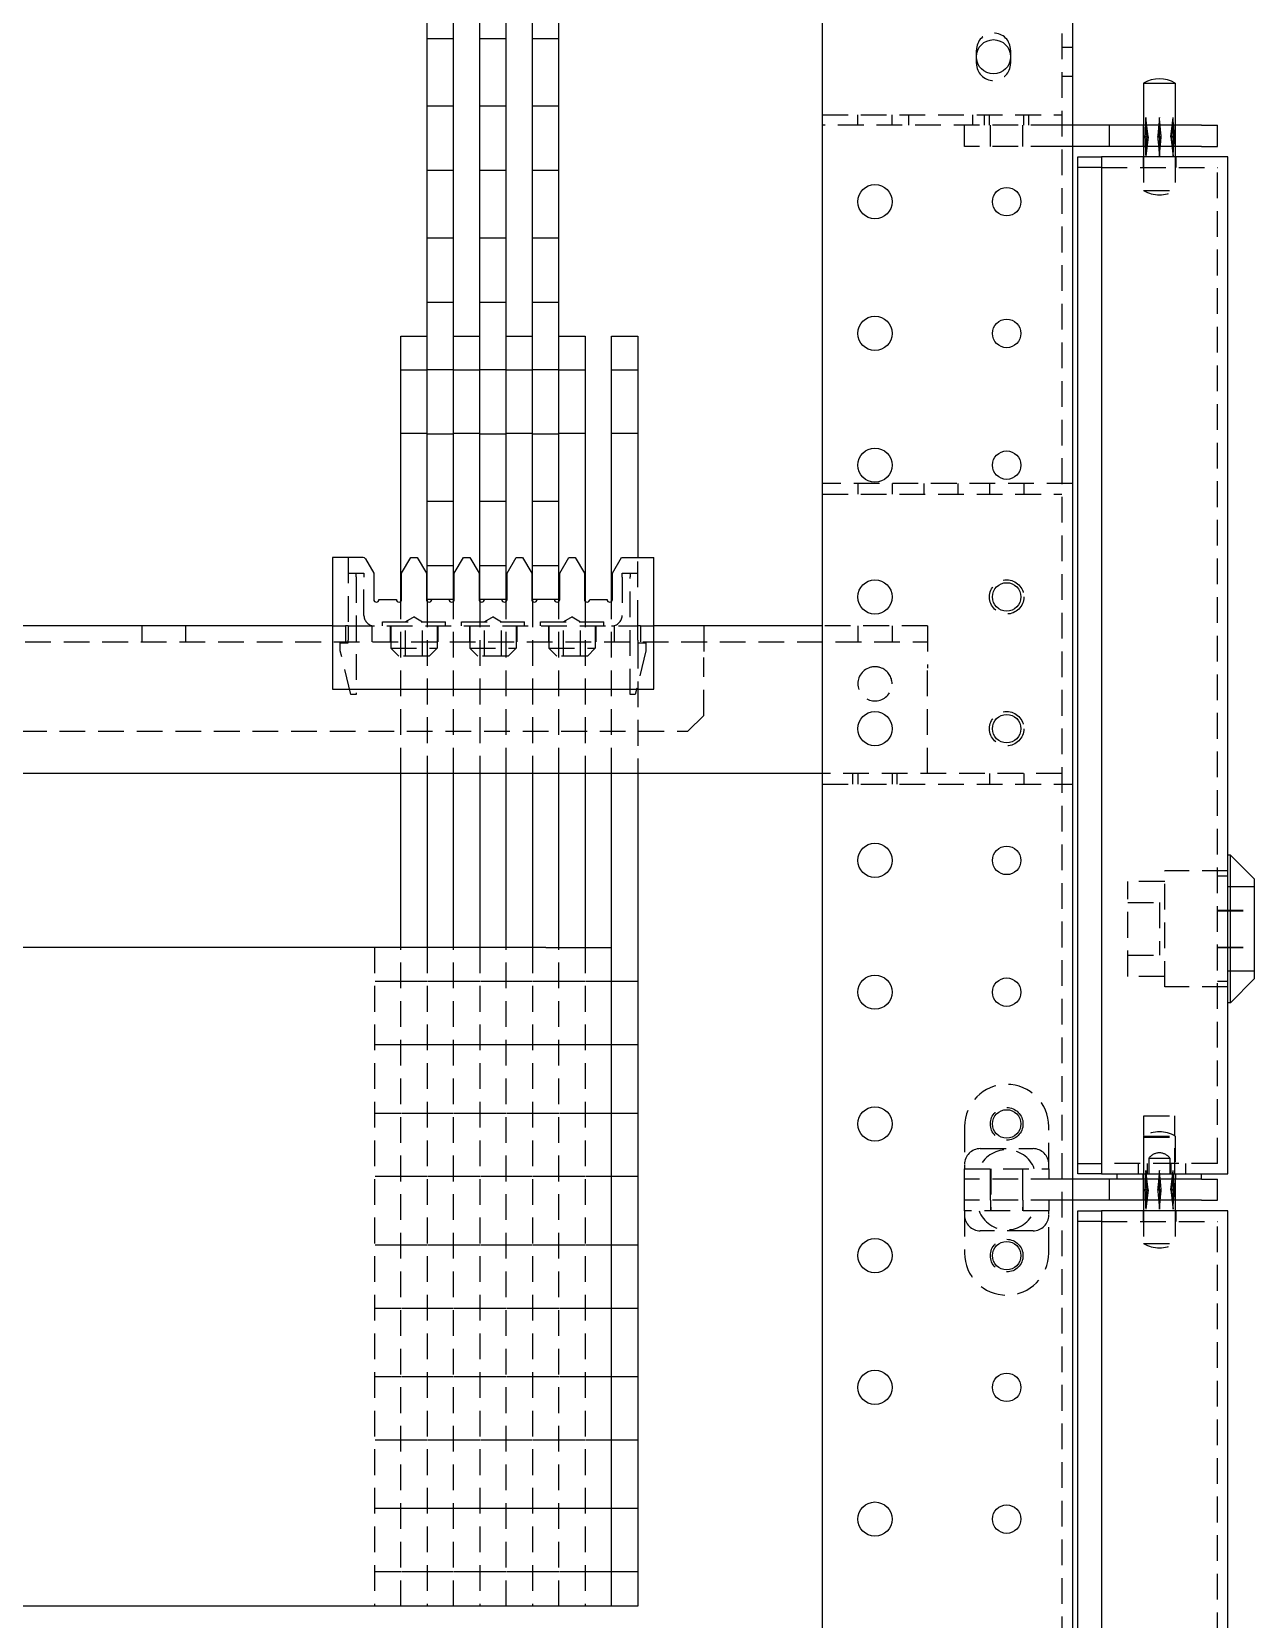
# Model space of a CAD drawing. Header units: millimetres. Extents: x -116965 to 323937, y 291661 to 566926.
# Drawn here: x -22319.7 to -22168.9, y 303244.3 to 303440.1 of the extents above; entities that cross this region are included whole.
import ezdxf

# ---------------------------------------------------------------- set-up
doc = ezdxf.new("R2010")
doc.units = ezdxf.units.MM
doc.linetypes.add('HIDDEN2', pattern=[4.7625, 3.175, -1.5875])
doc.layers.add('ALPHA', color=255, linetype='Continuous')
doc.layers.add('Pointille_Court', color=40, linetype='HIDDEN2', lineweight=25)

msp = doc.modelspace()

# ---------------------------------------------------------------- linework, layer by layer
at = {"layer": 'ALPHA'}
for p, q in [((-22222.173444, 303492.2804), (-22222.173444, 302712.2804)), ((-22191.298444, 303492.2804), (-22191.298444, 302712.2804)), ((-22270.923444, 303370.0804), (-22270.923444, 303451.3304)), ((-22267.673444, 303370.0804), (-22267.673444, 303451.3304)), ((-22264.423444, 303370.0804), (-22264.423444, 303451.3304)), ((-22261.173444, 303370.0804), (-22261.173444, 303451.3304)), ((-22257.923444, 303370.0804), (-22257.923444, 303451.3304)), ((-22254.673444, 303370.0804), (-22254.673444, 303451.3304)), ((-22182.523444, 303433.7804), (-22182.523444, 303428.5804)), ((-22182.523444, 303433.7804), (-22178.623444, 303433.7804)), ((-22178.623444, 303433.7804), (-22178.623444, 303428.5804)), ((-22186.748444, 303428.5804), (-22191.298444, 303428.5804)), ((-22186.748444, 303425.9804), (-22186.748444, 303428.5804)), ((-22175.373444, 303428.5804), (-22186.748444, 303428.5804)), ((-22175.373444, 303428.5804), (-22173.423444, 303428.5804)), ((-22173.423444, 303425.9804), (-22173.423444, 303428.5804)), ((-22186.748444, 303425.9804), (-22191.298444, 303425.9804)), ((-22175.373444, 303425.9804), (-22186.748444, 303425.9804)), ((-22182.523444, 303425.9804), (-22182.523444, 303424.6804)), ((-22178.623444, 303425.9804), (-22178.623444, 303424.6804)), ((-22175.373444, 303425.9804), (-22173.423444, 303425.9804)), ((-22190.648444, 303423.3804), (-22190.648444, 303424.6804)), ((-22190.648444, 303424.6804), (-22187.723444, 303424.6804)), ((-22190.648444, 303300.5304), (-22190.648444, 303423.3804)), ((-22187.723444, 303423.3804), (-22190.648444, 303423.3804)), ((-22172.123444, 303424.6804), (-22187.723444, 303424.6804)), ((-22187.723444, 303424.6804), (-22187.723444, 303299.2304)), ((-22172.123444, 303299.2304), (-22172.123444, 303424.6804)), ((-22274.173444, 303402.5804), (-22270.923444, 303402.5804)), ((-22274.173444, 303369.848303), (-22274.173444, 303402.5804)), ((-22267.673444, 303402.5804), (-22264.423444, 303402.5804)), ((-22261.173444, 303402.5804), (-22257.923444, 303402.5804)), ((-22254.673444, 303402.5804), (-22251.423444, 303402.5804)), ((-22251.423444, 303402.5804), (-22251.423444, 303369.848303)), ((-22248.173444, 303402.5804), (-22244.923444, 303402.5804)), ((-22248.173444, 303369.848303), (-22248.173444, 303402.5804)), ((-22244.923444, 303402.5804), (-22244.923444, 303375.2804)), ((-22282.623444, 303375.2804), (-22282.623444, 303359.0304)), ((-22278.834415, 303375.2804), (-22282.623444, 303375.2804)), ((-22278.552957, 303375.1179), (-22277.520944, 303373.3304)), ((-22274.075944, 303373.3304), (-22272.950111, 303375.2804)), ((-22272.950111, 303375.2804), (-22272.146777, 303375.2804)), ((-22272.146777, 303375.2804), (-22271.020944, 303373.3304)), ((-22267.575944, 303373.3304), (-22266.450111, 303375.2804)), ((-22266.450111, 303375.2804), (-22265.646777, 303375.2804)), ((-22265.646777, 303375.2804), (-22264.520944, 303373.3304)), ((-22261.075944, 303373.3304), (-22259.950111, 303375.2804)), ((-22259.950111, 303375.2804), (-22259.146777, 303375.2804)), ((-22259.146777, 303375.2804), (-22258.020944, 303373.3304)), ((-22254.575944, 303373.3304), (-22253.450111, 303375.2804)), ((-22253.450111, 303375.2804), (-22252.646777, 303375.2804)), ((-22252.646777, 303375.2804), (-22251.520944, 303373.3304)), ((-22248.075944, 303373.3304), (-22246.950111, 303375.2804)), ((-22246.950111, 303375.2804), (-22242.973444, 303375.2804)), ((-22242.973444, 303359.0304), (-22242.973444, 303375.2804)), ((-22277.520944, 303373.3304), (-22277.520944, 303370.0804)), ((-22274.075944, 303370.0804), (-22274.075944, 303373.3304)), ((-22271.020944, 303373.3304), (-22271.020944, 303370.0804)), ((-22267.575944, 303370.0804), (-22267.575944, 303373.3304)), ((-22264.520944, 303373.3304), (-22264.520944, 303370.0804)), ((-22261.075944, 303370.0804), (-22261.075944, 303373.3304)), ((-22258.020944, 303373.3304), (-22258.020944, 303370.0804)), ((-22254.575944, 303370.0804), (-22254.575944, 303373.3304)), ((-22251.520944, 303373.3304), (-22251.520944, 303370.0804)), ((-22248.075944, 303370.0804), (-22248.075944, 303373.3304)), ((-22276.870944, 303370.0804), (-22274.725944, 303370.0804)), ((-22270.923444, 303370.0804), (-22270.923444, 303369.848303)), ((-22267.673444, 303370.0804), (-22270.923444, 303370.0804)), ((-22267.673444, 303369.848303), (-22267.673444, 303370.0804)), ((-22264.423444, 303370.0804), (-22264.423444, 303369.848303)), ((-22261.173444, 303370.0804), (-22264.423444, 303370.0804)), ((-22261.173444, 303369.848303), (-22261.173444, 303370.0804)), ((-22257.923444, 303370.0804), (-22257.923444, 303369.848303)), ((-22254.673444, 303370.0804), (-22257.923444, 303370.0804)), ((-22254.673444, 303369.848303), (-22254.673444, 303370.0804)), ((-22250.870944, 303370.0804), (-22248.725944, 303370.0804)), ((-22282.623444, 303366.8304), (-22324.223444, 303366.8304)), ((-22222.173444, 303366.8304), (-22242.973444, 303366.8304)), ((-22282.623444, 303359.0304), (-22242.973444, 303359.0304)), ((-22222.173444, 303348.6304), (-22550.423444, 303348.6304)), ((-22274.173444, 303327.1804), (-22274.173444, 303348.6304)), ((-22270.923444, 303348.6304), (-22270.923444, 303327.1804)), ((-22267.673444, 303327.1804), (-22267.673444, 303348.6304)), ((-22264.423444, 303348.6304), (-22264.423444, 303327.1804)), ((-22261.173444, 303327.1804), (-22261.173444, 303348.6304)), ((-22257.923444, 303348.6304), (-22257.923444, 303327.1804)), ((-22254.673444, 303327.1804), (-22254.673444, 303348.6304)), ((-22251.423444, 303348.6304), (-22251.423444, 303327.1804)), ((-22248.173444, 303327.1804), (-22248.173444, 303348.6304)), ((-22244.923444, 303348.6304), (-22244.923444, 303245.9304)), ((-22171.798444, 303338.5554), (-22172.123444, 303338.5554)), ((-22168.873444, 303335.6304), (-22171.798444, 303338.5554)), ((-22171.798444, 303320.3554), (-22171.798444, 303338.5554)), ((-22168.873444, 303335.6304), (-22168.873444, 303323.2804)), ((-22256.298444, 303327.1804), (-22507.523444, 303327.1804)), ((-22256.298444, 303327.1804), (-22248.173444, 303327.1804)), ((-22248.173444, 303245.9304), (-22248.173444, 303327.1804)), ((-22168.873444, 303323.2804), (-22171.798444, 303320.3554)), ((-22171.798444, 303320.3554), (-22172.123444, 303320.3554)), ((-22190.648444, 303299.2304), (-22190.648444, 303300.5304)), ((-22190.648444, 303300.5304), (-22187.723444, 303300.5304)), ((-22186.748444, 303298.5804), (-22191.298444, 303298.5804)), ((-22187.723444, 303299.2304), (-22190.648444, 303299.2304)), ((-22187.723444, 303299.2304), (-22172.123444, 303299.2304)), ((-22186.748444, 303295.9804), (-22186.748444, 303298.5804)), ((-22175.373444, 303298.5804), (-22186.748444, 303298.5804)), ((-22185.773444, 303298.5804), (-22185.773444, 303299.2304)), ((-22175.373444, 303298.5804), (-22175.373444, 303299.2304)), ((-22175.373444, 303298.5804), (-22173.423444, 303298.5804)), ((-22173.423444, 303295.9804), (-22173.423444, 303298.5804)), ((-22186.748444, 303295.9804), (-22191.298444, 303295.9804)), ((-22175.373444, 303295.9804), (-22186.748444, 303295.9804)), ((-22182.523444, 303295.9804), (-22182.523444, 303294.6804)), ((-22178.623444, 303295.9804), (-22178.623444, 303294.6804)), ((-22175.373444, 303295.9804), (-22173.423444, 303295.9804)), ((-22190.648444, 303293.3804), (-22190.648444, 303294.6804)), ((-22190.648444, 303294.6804), (-22187.723444, 303294.6804)), ((-22172.123444, 303294.6804), (-22187.723444, 303294.6804)), ((-22187.723444, 303294.6804), (-22187.723444, 303169.2304)), ((-22172.123444, 303169.2304), (-22172.123444, 303294.6804)), ((-22190.648444, 303170.5304), (-22190.648444, 303293.3804)), ((-22187.723444, 303293.3804), (-22190.648444, 303293.3804)), ((-22256.298444, 303245.9304), (-22426.273444, 303245.9304)), ((-22248.173444, 303245.9304), (-22256.298444, 303245.9304)), ((-22244.923444, 303245.9304), (-22248.173444, 303245.9304))]:
    msp.add_line(p, q, dxfattribs=at)
for centre, radius in [((-22201.048444, 303437.0304), 2.1125), ((-22215.673444, 303419.1554), 2.1125), ((-22199.423444, 303419.1554), 1.755), ((-22215.673444, 303402.9054), 2.1125), ((-22199.423444, 303402.9054), 1.755), ((-22215.673444, 303386.6554), 2.1125), ((-22199.423444, 303386.6554), 1.755), ((-22215.673444, 303370.4054), 2.1125), ((-22199.423444, 303370.4054), 1.755), ((-22215.673444, 303354.1554), 2.1125), ((-22199.423444, 303354.1554), 1.755), ((-22215.673444, 303337.9054), 2.1125), ((-22199.423444, 303337.9054), 1.755), ((-22215.673444, 303321.6554), 2.1125), ((-22199.423444, 303321.6554), 1.755), ((-22215.673444, 303305.4054), 2.1125), ((-22199.423444, 303305.4054), 1.755), ((-22215.673444, 303289.1554), 2.1125), ((-22199.423444, 303289.1554), 1.755), ((-22215.673444, 303272.9054), 2.1125), ((-22199.423444, 303272.9054), 1.755), ((-22215.673444, 303256.6554), 2.1125), ((-22199.423444, 303256.6554), 1.755)]:
    msp.add_circle(centre, radius, dxfattribs=at)
for centre, radius, start, end in [((-22180.573444, 303430.38415), 3.91625, 60.13716564, 119.86283436), ((-22278.834415, 303374.9554), 0.325, 30, 90), ((-22277.195944, 303370.0804), 0.325, 180, 0), ((-22274.400944, 303370.0804), 0.325, 180, 0), ((-22270.695944, 303370.0804), 0.325, 180, 0), ((-22267.900944, 303370.0804), 0.325, 180, 0), ((-22264.195944, 303370.0804), 0.325, 180, 0), ((-22261.400944, 303370.0804), 0.325, 180, 0), ((-22257.695944, 303370.0804), 0.325, 180, 0), ((-22254.900944, 303370.0804), 0.325, 180, 0), ((-22251.195944, 303370.0804), 0.325, 180, 0), ((-22248.400944, 303370.0804), 0.325, 180, 0)]:
    msp.add_arc(centre, radius, start, end, dxfattribs=at)
for centre, major_axis, ratio, start_param, end_param in [((-22180.573444, 303415.330904), (0.162431, -24.917985), 0.0779847629, 4.1053954977, 4.1512455895), ((-22180.573444, 303415.330904), (-1.765627, 24.917919), 0.0332164699, 0.9619575598, 1.0078076516), ((-22180.573444, 303415.330904), (1.765627, 24.917919), 0.0332164699, 5.2753776556, 5.3212277474), ((-22180.573444, 303415.330904), (-0.162431, -24.917985), 0.0779847629, 2.1319397177, 2.1777898095), ((-22180.573444, 303438.969895), (0.162431, 24.917985), 0.0779847629, 2.119666454, 2.1777898095), ((-22180.573444, 303438.969895), (-1.765627, -24.917919), 0.0332164699, 5.2631043919, 5.3212277474), ((-22180.573444, 303438.969895), (1.765627, -24.917919), 0.0332164699, 0.9619575598, 1.0200809153), ((-22180.573444, 303438.969895), (-0.162431, 24.917985), 0.0779847629, 4.1053954977, 4.1635188532), ((-22180.573444, 303309.099895), (0.162431, 24.917985), 0.0779847629, 2.1257914248, 2.1777898095), ((-22180.573444, 303309.099895), (-1.765627, -24.917919), 0.0332164699, 5.2692293627, 5.3212277474), ((-22180.573444, 303309.099895), (1.765627, -24.917919), 0.0332164699, 0.9619575598, 1.0139559445), ((-22180.573444, 303309.099895), (-0.162431, 24.917985), 0.0779847629, 4.1053954977, 4.1573938823)]:
    msp.add_ellipse(centre, major_axis=major_axis, ratio=ratio, start_param=start_param, end_param=end_param, dxfattribs=at)
at = {"layer": 'Pointille_Court'}
for p, q in [((-22192.598444, 303492.2804), (-22192.598444, 302712.2804)), ((-22267.673444, 303439.2404), (-22270.923444, 303439.2404)), ((-22261.173444, 303439.2404), (-22264.423444, 303439.2404)), ((-22254.673444, 303439.2404), (-22257.923444, 303439.2404)), ((-22203.160944, 303436.2179), (-22203.160944, 303437.8429)), ((-22198.935944, 303437.8429), (-22198.935944, 303436.2179)), ((-22191.298444, 303438.1679), (-22192.598444, 303438.1679)), ((-22191.298444, 303434.5929), (-22192.598444, 303434.5929)), ((-22267.673444, 303430.9204), (-22270.923444, 303430.9204)), ((-22261.173444, 303430.9204), (-22264.423444, 303430.9204)), ((-22254.673444, 303430.9204), (-22257.923444, 303430.9204)), ((-22222.173444, 303429.8804), (-22192.598444, 303429.8804)), ((-22217.785944, 303428.5804), (-22217.785944, 303429.8804)), ((-22213.560944, 303428.5804), (-22213.560944, 303429.8804)), ((-22211.513444, 303428.5804), (-22211.513444, 303429.8804)), ((-22203.583444, 303428.5804), (-22203.583444, 303429.8804)), ((-22202.153444, 303428.5804), (-22202.153444, 303429.8804)), ((-22201.535944, 303428.5804), (-22201.535944, 303429.8804)), ((-22197.310944, 303428.5804), (-22197.310944, 303429.8804)), ((-22196.693444, 303428.5804), (-22196.693444, 303429.8804)), ((-22181.978809, 303427.1504), (-22182.262193, 303429.533733)), ((-22180.573444, 303427.1504), (-22180.573444, 303429.533733)), ((-22179.168078, 303427.1504), (-22178.884694, 303429.533733)), ((-22193.248444, 303428.5804), (-22222.173444, 303428.5804)), ((-22204.623444, 303425.9804), (-22204.623444, 303428.5804)), ((-22193.248444, 303428.5804), (-22204.623444, 303428.5804)), ((-22201.438444, 303425.9804), (-22201.438444, 303428.5804)), ((-22197.408444, 303425.9804), (-22197.408444, 303428.5804)), ((-22191.298444, 303428.5804), (-22193.248444, 303428.5804)), ((-22182.523444, 303425.9804), (-22182.523444, 303428.5804)), ((-22182.523444, 303428.5804), (-22182.523444, 303425.9804)), ((-22181.978809, 303427.1504), (-22182.36233, 303427.193581)), ((-22182.36233, 303427.107218), (-22181.978809, 303427.1504)), ((-22182.360799, 303427.1504), (-22182.142321, 303427.1504)), ((-22181.978809, 303427.1504), (-22182.359256, 303427.193699)), ((-22181.978809, 303427.1504), (-22182.359256, 303427.1071)), ((-22181.978809, 303427.1504), (-22182.262193, 303424.767066)), ((-22182.144605, 303427.193699), (-22181.978809, 303427.1504)), ((-22182.144605, 303427.1071), (-22181.978809, 303427.1504)), ((-22181.978809, 303427.1504), (-22182.142321, 303427.1504)), ((-22182.14004, 303427.193581), (-22181.978809, 303427.1504)), ((-22181.978809, 303427.1504), (-22182.14004, 303427.107218)), ((-22180.795733, 303427.193581), (-22180.573444, 303427.1504)), ((-22180.573444, 303427.1504), (-22180.795733, 303427.107218)), ((-22180.573444, 303427.1504), (-22180.791921, 303427.1504)), ((-22180.788094, 303427.193699), (-22180.573444, 303427.1504)), ((-22180.788094, 303427.1071), (-22180.573444, 303427.1504)), ((-22180.573444, 303427.1504), (-22180.358793, 303427.193699)), ((-22180.573444, 303427.1504), (-22180.351154, 303427.193581)), ((-22180.573444, 303427.1504), (-22180.573444, 303424.767066)), ((-22180.354966, 303427.1504), (-22180.573444, 303427.1504)), ((-22180.351154, 303427.107218), (-22180.573444, 303427.1504)), ((-22180.573444, 303427.1504), (-22180.358793, 303427.1071)), ((-22179.168078, 303427.1504), (-22179.002282, 303427.193699)), ((-22178.787631, 303427.193699), (-22179.168078, 303427.1504)), ((-22178.784558, 303427.193581), (-22179.168078, 303427.1504)), ((-22179.168078, 303427.1504), (-22179.006847, 303427.193581)), ((-22179.168078, 303427.1504), (-22178.884694, 303424.767066)), ((-22179.004566, 303427.1504), (-22179.168078, 303427.1504)), ((-22178.787631, 303427.1071), (-22179.168078, 303427.1504)), ((-22179.168078, 303427.1504), (-22178.784558, 303427.107218)), ((-22179.006847, 303427.107218), (-22179.168078, 303427.1504)), ((-22179.168078, 303427.1504), (-22179.002282, 303427.1071)), ((-22179.004566, 303427.1504), (-22178.786088, 303427.1504)), ((-22178.623444, 303425.9804), (-22178.623444, 303428.5804)), ((-22178.623444, 303428.5804), (-22178.623444, 303425.9804)), ((-22193.248444, 303425.9804), (-22204.623444, 303425.9804)), ((-22191.298444, 303425.9804), (-22193.248444, 303425.9804)), ((-22187.723444, 303423.3804), (-22173.423444, 303423.3804)), ((-22182.588444, 303424.6804), (-22182.588444, 303423.3804)), ((-22182.523444, 303424.6804), (-22182.523444, 303420.5204)), ((-22178.623444, 303424.6804), (-22178.623444, 303420.5204)), ((-22178.558444, 303424.6804), (-22178.558444, 303423.3804)), ((-22173.423444, 303300.5304), (-22173.423444, 303423.3804)), ((-22267.673444, 303422.9904), (-22270.923444, 303422.9904)), ((-22261.173444, 303422.9904), (-22264.423444, 303422.9904)), ((-22254.673444, 303422.9904), (-22257.923444, 303422.9904)), ((-22182.523444, 303420.5204), (-22178.623444, 303420.5204)), ((-22267.673444, 303414.6704), (-22270.923444, 303414.6704)), ((-22261.173444, 303414.6704), (-22264.423444, 303414.6704)), ((-22254.673444, 303414.6704), (-22257.923444, 303414.6704)), ((-22267.673444, 303406.7404), (-22270.923444, 303406.7404)), ((-22261.173444, 303406.7404), (-22264.423444, 303406.7404)), ((-22254.673444, 303406.7404), (-22257.923444, 303406.7404)), ((-22270.923444, 303398.3554), (-22274.173444, 303398.3554)), ((-22267.673444, 303398.4204), (-22270.923444, 303398.4204)), ((-22264.423444, 303398.3554), (-22267.673444, 303398.3554)), ((-22261.173444, 303398.4204), (-22264.423444, 303398.4204)), ((-22257.923444, 303398.3554), (-22261.173444, 303398.3554)), ((-22254.673444, 303398.4204), (-22257.923444, 303398.4204)), ((-22251.423444, 303398.3554), (-22254.673444, 303398.3554)), ((-22244.923444, 303398.3554), (-22248.173444, 303398.3554)), ((-22270.923444, 303390.5554), (-22274.173444, 303390.5554)), ((-22267.673444, 303390.4904), (-22270.923444, 303390.4904)), ((-22264.423444, 303390.5554), (-22267.673444, 303390.5554)), ((-22261.173444, 303390.4904), (-22264.423444, 303390.4904)), ((-22257.923444, 303390.5554), (-22261.173444, 303390.5554)), ((-22254.673444, 303390.4904), (-22257.923444, 303390.4904)), ((-22251.423444, 303390.5554), (-22254.673444, 303390.5554)), ((-22244.923444, 303390.5554), (-22248.173444, 303390.5554)), ((-22191.298444, 303384.3804), (-22222.173444, 303384.3804)), ((-22217.785944, 303384.3804), (-22217.785944, 303383.0804)), ((-22213.560944, 303384.3804), (-22213.560944, 303383.0804)), ((-22209.660944, 303384.3804), (-22209.660944, 303383.0804)), ((-22205.435944, 303384.3804), (-22205.435944, 303383.0804)), ((-22201.535944, 303384.3804), (-22201.535944, 303383.0804)), ((-22197.310944, 303384.3804), (-22197.310944, 303383.0804)), ((-22267.673444, 303382.1704), (-22270.923444, 303382.1704)), ((-22261.173444, 303382.1704), (-22264.423444, 303382.1704)), ((-22254.673444, 303382.1704), (-22257.923444, 303382.1704)), ((-22222.173444, 303383.0804), (-22192.598444, 303383.0804)), ((-22280.673444, 303375.2804), (-22280.673444, 303366.8304)), ((-22244.923444, 303366.8304), (-22244.923444, 303375.2804)), ((-22280.673444, 303373.3304), (-22278.723444, 303373.3304)), ((-22279.698444, 303372.864075), (-22279.698444, 303373.3304)), ((-22279.698444, 303372.864075), (-22279.698444, 303358.3804)), ((-22278.723444, 303373.3304), (-22278.723444, 303372.859913)), ((-22278.723444, 303368.1304), (-22278.723444, 303372.859913)), ((-22267.673444, 303374.2404), (-22270.923444, 303374.2404)), ((-22261.173444, 303374.2404), (-22264.423444, 303374.2404)), ((-22254.673444, 303374.2404), (-22257.923444, 303374.2404)), ((-22246.873444, 303373.3304), (-22244.923444, 303373.3304)), ((-22246.873444, 303372.859913), (-22246.873444, 303373.3304)), ((-22246.873444, 303372.859913), (-22246.873444, 303368.1304)), ((-22245.898444, 303373.3304), (-22245.898444, 303372.870258)), ((-22245.898444, 303358.3804), (-22245.898444, 303372.870258)), ((-22274.173444, 303348.6304), (-22274.173444, 303369.848303)), ((-22270.923444, 303369.848303), (-22270.923444, 303348.6304)), ((-22267.673444, 303348.6304), (-22267.673444, 303369.848303)), ((-22264.423444, 303369.848303), (-22264.423444, 303348.6304)), ((-22261.173444, 303348.6304), (-22261.173444, 303369.848303)), ((-22257.923444, 303369.848303), (-22257.923444, 303348.6304)), ((-22254.673444, 303348.6304), (-22254.673444, 303369.848303)), ((-22251.423444, 303369.848303), (-22251.423444, 303348.6304)), ((-22248.173444, 303348.6304), (-22248.173444, 303369.848303)), ((-22306.120944, 303366.8304), (-22306.120944, 303364.8804)), ((-22300.725944, 303366.8304), (-22300.725944, 303364.8804)), ((-22282.623444, 303366.8304), (-22280.998444, 303366.8304)), ((-22280.975469, 303366.8304), (-22280.998444, 303366.8304)), ((-22280.998444, 303366.8304), (-22280.998444, 303364.8804)), ((-22280.673444, 303366.8304), (-22280.975469, 303366.8304)), ((-22280.673444, 303366.8304), (-22280.673444, 303365.08423)), ((-22280.673444, 303366.8304), (-22244.923444, 303366.8304)), ((-22277.748444, 303366.8304), (-22277.748444, 303364.8804)), ((-22276.448444, 303366.8304), (-22276.448444, 303367.3179)), ((-22276.448444, 303367.3179), (-22268.648444, 303367.3179)), ((-22275.473444, 303366.8304), (-22275.473444, 303364.8804)), ((-22275.408444, 303366.8304), (-22275.408444, 303364.0679)), ((-22272.548444, 303367.942795), (-22273.588444, 303367.3179)), ((-22273.588444, 303363.0929), (-22273.588444, 303366.8304)), ((-22272.548444, 303367.942795), (-22271.508444, 303367.3179)), ((-22271.508444, 303363.0929), (-22271.508444, 303366.8304)), ((-22269.688444, 303366.8304), (-22269.688444, 303364.0679)), ((-22269.623444, 303366.8304), (-22269.623444, 303364.8804)), ((-22268.648444, 303366.8304), (-22268.648444, 303367.3179)), ((-22266.698444, 303366.8304), (-22266.698444, 303367.3179)), ((-22266.698444, 303367.3179), (-22258.898444, 303367.3179)), ((-22265.723444, 303366.8304), (-22265.723444, 303364.8804)), ((-22265.658444, 303366.8304), (-22265.658444, 303364.0679)), ((-22262.798444, 303367.942795), (-22263.838444, 303367.3179)), ((-22263.838444, 303363.0929), (-22263.838444, 303366.8304)), ((-22262.798444, 303367.942795), (-22261.758444, 303367.3179)), ((-22261.758444, 303363.0929), (-22261.758444, 303366.8304)), ((-22259.938444, 303366.8304), (-22259.938444, 303364.0679)), ((-22259.873444, 303366.8304), (-22259.873444, 303364.8804)), ((-22258.898444, 303366.8304), (-22258.898444, 303367.3179)), ((-22256.948444, 303366.8304), (-22256.948444, 303367.3179)), ((-22256.948444, 303367.3179), (-22249.148444, 303367.3179)), ((-22255.973444, 303366.8304), (-22255.973444, 303364.8804)), ((-22255.908444, 303366.8304), (-22255.908444, 303364.0679)), ((-22253.048444, 303367.942795), (-22254.088444, 303367.3179)), ((-22254.088444, 303363.0929), (-22254.088444, 303366.8304)), ((-22253.048444, 303367.942795), (-22252.008444, 303367.3179)), ((-22252.008444, 303363.0929), (-22252.008444, 303366.8304)), ((-22250.188444, 303366.8304), (-22250.188444, 303364.0679)), ((-22250.123444, 303366.8304), (-22250.123444, 303364.8804)), ((-22249.148444, 303366.8304), (-22249.148444, 303367.3179)), ((-22247.848444, 303366.8304), (-22247.848444, 303364.8804)), ((-22244.621418, 303366.8304), (-22244.923444, 303366.8304)), ((-22244.923444, 303365.08423), (-22244.923444, 303366.8304)), ((-22244.598444, 303366.8304), (-22244.621418, 303366.8304)), ((-22244.598444, 303366.8304), (-22242.973444, 303366.8304)), ((-22244.598444, 303366.8304), (-22244.598444, 303364.8804)), ((-22236.798444, 303366.8304), (-22236.798444, 303362.9304)), ((-22209.173444, 303366.8304), (-22222.173444, 303366.8304)), ((-22217.785944, 303366.8304), (-22217.785944, 303364.8804)), ((-22213.560944, 303366.8304), (-22213.560944, 303364.8804)), ((-22209.173444, 303366.8304), (-22209.173444, 303361.6304)), ((-22563.423444, 303364.8804), (-22209.173444, 303364.8804)), ((-22281.648444, 303364.7504), (-22280.673444, 303364.7504)), ((-22281.648444, 303363.7754), (-22281.648444, 303364.7504)), ((-22280.673444, 303364.7504), (-22280.673444, 303365.08423)), ((-22244.923444, 303365.08423), (-22244.923444, 303364.7504)), ((-22244.923444, 303364.7504), (-22244.923444, 303348.6304)), ((-22244.923444, 303364.7504), (-22243.948444, 303364.7504)), ((-22243.948444, 303364.7504), (-22243.948444, 303363.7754)), ((-22280.348444, 303358.3804), (-22281.648444, 303363.7754)), ((-22274.433444, 303363.0929), (-22275.408444, 303364.0679)), ((-22275.408444, 303364.0679), (-22269.688444, 303364.0679)), ((-22270.663444, 303363.0929), (-22274.433444, 303363.0929)), ((-22270.663444, 303363.0929), (-22269.688444, 303364.0679)), ((-22264.683444, 303363.0929), (-22265.658444, 303364.0679)), ((-22265.658444, 303364.0679), (-22259.938444, 303364.0679)), ((-22260.913444, 303363.0929), (-22264.683444, 303363.0929)), ((-22260.913444, 303363.0929), (-22259.938444, 303364.0679)), ((-22254.933444, 303363.0929), (-22255.908444, 303364.0679)), ((-22255.908444, 303364.0679), (-22250.188444, 303364.0679)), ((-22251.163444, 303363.0929), (-22254.933444, 303363.0929)), ((-22251.163444, 303363.0929), (-22250.188444, 303364.0679)), ((-22243.948444, 303363.7754), (-22245.248444, 303358.3804)), ((-22236.798444, 303355.7804), (-22236.798444, 303362.9304)), ((-22209.173444, 303348.6304), (-22209.173444, 303361.6304)), ((-22279.698444, 303358.3804), (-22280.348444, 303358.3804)), ((-22245.248444, 303358.3804), (-22245.898444, 303358.3804)), ((-22236.798444, 303355.7804), (-22238.748444, 303353.8304)), ((-22530.598444, 303353.8304), (-22238.748444, 303353.8304)), ((-22192.598444, 303348.6304), (-22222.173444, 303348.6304)), ((-22222.173444, 303347.3304), (-22191.298444, 303347.3304)), ((-22218.403444, 303347.3304), (-22218.403444, 303348.6304)), ((-22217.785944, 303348.6304), (-22217.785944, 303347.3304)), ((-22213.560944, 303348.6304), (-22213.560944, 303347.3304)), ((-22212.943444, 303347.3304), (-22212.943444, 303348.6304)), ((-22201.535944, 303348.6304), (-22201.535944, 303347.3304)), ((-22197.310944, 303348.6304), (-22197.310944, 303347.3304)), ((-22179.923444, 303335.3054), (-22184.473444, 303335.3054)), ((-22184.473444, 303323.6054), (-22184.473444, 303335.3054)), ((-22172.123444, 303336.6054), (-22179.923444, 303336.6054)), ((-22179.923444, 303322.3054), (-22179.923444, 303336.6054)), ((-22172.123444, 303335.9554), (-22173.423444, 303335.9554)), ((-22168.873444, 303334.6554), (-22173.423444, 303334.6554)), ((-22184.473444, 303332.7054), (-22180.573444, 303332.7054)), ((-22180.573444, 303332.7054), (-22180.573444, 303326.2054)), ((-22173.423444, 303331.755534), (-22168.873444, 303331.755534)), ((-22173.423444, 303331.704984), (-22168.873444, 303331.704984)), ((-22277.423444, 303327.1804), (-22277.423444, 303245.9304)), ((-22274.173444, 303245.9304), (-22274.173444, 303327.1804)), ((-22270.923444, 303327.1804), (-22270.923444, 303245.9304)), ((-22267.673444, 303245.9304), (-22267.673444, 303327.1804)), ((-22264.423444, 303327.1804), (-22264.423444, 303245.9304)), ((-22261.173444, 303245.9304), (-22261.173444, 303327.1804)), ((-22257.923444, 303327.1804), (-22257.923444, 303245.9304)), ((-22254.673444, 303245.9304), (-22254.673444, 303327.1804)), ((-22251.423444, 303327.1804), (-22251.423444, 303245.9304)), ((-22184.473444, 303326.2054), (-22180.573444, 303326.2054)), ((-22173.423444, 303327.205815), (-22168.873444, 303327.205815)), ((-22173.423444, 303327.155265), (-22168.873444, 303327.155265)), ((-22179.923444, 303323.6054), (-22184.473444, 303323.6054)), ((-22168.873444, 303324.2554), (-22173.423444, 303324.2554)), ((-22274.173444, 303322.9554), (-22277.423444, 303322.9554)), ((-22270.923444, 303322.9554), (-22274.173444, 303322.9554)), ((-22267.673444, 303322.9554), (-22270.923444, 303322.9554)), ((-22264.423444, 303322.9554), (-22267.673444, 303322.9554)), ((-22261.173444, 303322.9554), (-22264.423444, 303322.9554)), ((-22257.923444, 303322.9554), (-22261.173444, 303322.9554)), ((-22254.673444, 303322.9554), (-22257.923444, 303322.9554)), ((-22251.423444, 303322.9554), (-22254.673444, 303322.9554)), ((-22248.173444, 303322.9554), (-22251.423444, 303322.9554)), ((-22244.923444, 303322.9554), (-22248.173444, 303322.9554)), ((-22172.123444, 303322.3054), (-22179.923444, 303322.3054)), ((-22172.123444, 303322.9554), (-22173.423444, 303322.9554)), ((-22274.173444, 303315.1554), (-22277.423444, 303315.1554)), ((-22270.923444, 303315.1554), (-22274.173444, 303315.1554)), ((-22267.673444, 303315.1554), (-22270.923444, 303315.1554)), ((-22264.423444, 303315.1554), (-22267.673444, 303315.1554)), ((-22261.173444, 303315.1554), (-22264.423444, 303315.1554)), ((-22257.923444, 303315.1554), (-22261.173444, 303315.1554)), ((-22254.673444, 303315.1554), (-22257.923444, 303315.1554)), ((-22251.423444, 303315.1554), (-22254.673444, 303315.1554)), ((-22248.173444, 303315.1554), (-22251.423444, 303315.1554)), ((-22244.923444, 303315.1554), (-22248.173444, 303315.1554)), ((-22274.173444, 303306.7054), (-22277.423444, 303306.7054)), ((-22270.923444, 303306.7054), (-22274.173444, 303306.7054)), ((-22267.673444, 303306.7054), (-22270.923444, 303306.7054)), ((-22264.423444, 303306.7054), (-22267.673444, 303306.7054)), ((-22261.173444, 303306.7054), (-22264.423444, 303306.7054)), ((-22257.923444, 303306.7054), (-22261.173444, 303306.7054)), ((-22254.673444, 303306.7054), (-22257.923444, 303306.7054)), ((-22251.423444, 303306.7054), (-22254.673444, 303306.7054)), ((-22248.173444, 303306.7054), (-22251.423444, 303306.7054)), ((-22244.923444, 303306.7054), (-22248.173444, 303306.7054)), ((-22182.490929, 303299.2304), (-22182.490929, 303306.3804)), ((-22182.490929, 303306.3804), (-22178.655929, 303306.3804)), ((-22178.655929, 303299.2304), (-22178.655929, 303306.3804)), ((-22204.623444, 303305.0804), (-22204.623444, 303299.8804)), ((-22194.223444, 303299.8804), (-22194.223444, 303305.0804)), ((-22182.523444, 303303.9104), (-22182.523444, 303295.9804)), ((-22182.523444, 303303.9104), (-22178.623444, 303303.9104)), ((-22182.490929, 303303.7804), (-22178.655929, 303303.7804)), ((-22178.623444, 303303.9104), (-22178.623444, 303295.9804)), ((-22202.673444, 303302.3504), (-22196.173444, 303302.3504)), ((-22204.623444, 303299.8804), (-22194.223444, 303299.8804)), ((-22204.623444, 303298.5804), (-22204.623444, 303299.8804)), ((-22201.438444, 303298.5804), (-22201.438444, 303299.8804)), ((-22201.373444, 303299.8804), (-22201.373444, 303294.6804)), ((-22197.473444, 303299.8804), (-22197.473444, 303294.6804)), ((-22197.408444, 303298.5804), (-22197.408444, 303299.8804)), ((-22194.223444, 303299.8804), (-22194.223444, 303298.5804)), ((-22173.423444, 303300.5304), (-22187.723444, 303300.5304)), ((-22183.173444, 303299.2304), (-22183.173444, 303300.5304)), ((-22182.035944, 303299.2304), (-22182.035944, 303300.5304)), ((-22181.873444, 303301.1804), (-22181.873444, 303299.2304)), ((-22181.873444, 303301.1804), (-22179.273444, 303301.1804)), ((-22179.273444, 303301.1804), (-22179.273444, 303299.2304)), ((-22179.110944, 303299.2304), (-22179.110944, 303300.5304)), ((-22177.323444, 303299.2304), (-22177.323444, 303300.5304)), ((-22274.173444, 303298.9054), (-22277.423444, 303298.9054)), ((-22270.923444, 303298.9054), (-22274.173444, 303298.9054)), ((-22267.673444, 303298.9054), (-22270.923444, 303298.9054)), ((-22264.423444, 303298.9054), (-22267.673444, 303298.9054)), ((-22261.173444, 303298.9054), (-22264.423444, 303298.9054)), ((-22257.923444, 303298.9054), (-22261.173444, 303298.9054)), ((-22254.673444, 303298.9054), (-22257.923444, 303298.9054)), ((-22251.423444, 303298.9054), (-22254.673444, 303298.9054)), ((-22248.173444, 303298.9054), (-22251.423444, 303298.9054)), ((-22244.923444, 303298.9054), (-22248.173444, 303298.9054)), ((-22204.623444, 303295.9804), (-22204.623444, 303298.5804)), ((-22193.248444, 303298.5804), (-22204.623444, 303298.5804)), ((-22201.438444, 303295.9804), (-22201.438444, 303298.5804)), ((-22197.408444, 303295.9804), (-22197.408444, 303298.5804)), ((-22191.298444, 303298.5804), (-22193.248444, 303298.5804)), ((-22182.588444, 303298.5804), (-22182.588444, 303299.2304)), ((-22182.523444, 303295.9804), (-22182.523444, 303298.5804)), ((-22181.978809, 303297.2804), (-22182.262193, 303299.663733)), ((-22180.573444, 303297.2804), (-22180.573444, 303299.663733)), ((-22179.168078, 303297.2804), (-22178.884694, 303299.663733)), ((-22178.623444, 303295.9804), (-22178.623444, 303298.5804)), ((-22178.558444, 303298.5804), (-22178.558444, 303299.2304)), ((-22193.248444, 303295.9804), (-22204.623444, 303295.9804)), ((-22204.623444, 303294.6804), (-22204.623444, 303295.9804)), ((-22201.438444, 303295.9804), (-22201.438444, 303294.6804)), ((-22197.408444, 303295.9804), (-22197.408444, 303294.6804)), ((-22194.223444, 303295.9804), (-22194.223444, 303294.6804)), ((-22191.298444, 303295.9804), (-22193.248444, 303295.9804)), ((-22181.978809, 303297.2804), (-22182.36233, 303297.323581)), ((-22182.36233, 303297.237218), (-22181.978809, 303297.2804)), ((-22182.360799, 303297.2804), (-22182.142321, 303297.2804)), ((-22181.978809, 303297.2804), (-22182.359256, 303297.323699)), ((-22181.978809, 303297.2804), (-22182.359256, 303297.2371)), ((-22181.978809, 303297.2804), (-22182.262193, 303294.897066)), ((-22182.144605, 303297.323699), (-22181.978809, 303297.2804)), ((-22182.144605, 303297.2371), (-22181.978809, 303297.2804)), ((-22181.978809, 303297.2804), (-22182.142321, 303297.2804)), ((-22182.14004, 303297.323581), (-22181.978809, 303297.2804)), ((-22181.978809, 303297.2804), (-22182.14004, 303297.237218)), ((-22180.795733, 303297.323581), (-22180.573444, 303297.2804)), ((-22180.573444, 303297.2804), (-22180.795733, 303297.237218)), ((-22180.573444, 303297.2804), (-22180.791921, 303297.2804)), ((-22180.788094, 303297.323699), (-22180.573444, 303297.2804)), ((-22180.788094, 303297.2371), (-22180.573444, 303297.2804)), ((-22180.573444, 303297.2804), (-22180.358793, 303297.323699)), ((-22180.573444, 303297.2804), (-22180.351154, 303297.323581)), ((-22180.573444, 303297.2804), (-22180.573444, 303294.897066)), ((-22180.354966, 303297.2804), (-22180.573444, 303297.2804)), ((-22180.351154, 303297.237218), (-22180.573444, 303297.2804)), ((-22180.573444, 303297.2804), (-22180.358793, 303297.2371)), ((-22179.168078, 303297.2804), (-22179.002282, 303297.323699)), ((-22178.787631, 303297.323699), (-22179.168078, 303297.2804)), ((-22178.784558, 303297.323581), (-22179.168078, 303297.2804)), ((-22179.168078, 303297.2804), (-22179.006847, 303297.323581)), ((-22179.168078, 303297.2804), (-22178.884694, 303294.897066)), ((-22179.004566, 303297.2804), (-22179.168078, 303297.2804)), ((-22178.787631, 303297.2371), (-22179.168078, 303297.2804)), ((-22179.168078, 303297.2804), (-22178.784558, 303297.237218)), ((-22179.006847, 303297.237218), (-22179.168078, 303297.2804)), ((-22179.168078, 303297.2804), (-22179.002282, 303297.2371)), ((-22179.004566, 303297.2804), (-22178.786088, 303297.2804)), ((-22204.623444, 303294.6804), (-22204.623444, 303289.4804)), ((-22194.223444, 303294.6804), (-22204.623444, 303294.6804)), ((-22194.223444, 303289.4804), (-22194.223444, 303294.6804)), ((-22182.588444, 303294.6804), (-22182.588444, 303293.3804)), ((-22182.523444, 303294.6804), (-22182.523444, 303290.6504)), ((-22178.623444, 303294.6804), (-22178.623444, 303290.6504)), ((-22178.558444, 303294.6804), (-22178.558444, 303293.3804)), ((-22196.173444, 303292.2104), (-22202.673444, 303292.2104)), ((-22187.723444, 303293.3804), (-22173.423444, 303293.3804)), ((-22173.423444, 303170.5304), (-22173.423444, 303293.3804)), ((-22274.173444, 303290.4554), (-22277.423444, 303290.4554)), ((-22270.923444, 303290.4554), (-22274.173444, 303290.4554)), ((-22267.673444, 303290.4554), (-22270.923444, 303290.4554)), ((-22264.423444, 303290.4554), (-22267.673444, 303290.4554)), ((-22261.173444, 303290.4554), (-22264.423444, 303290.4554)), ((-22257.923444, 303290.4554), (-22261.173444, 303290.4554)), ((-22254.673444, 303290.4554), (-22257.923444, 303290.4554)), ((-22251.423444, 303290.4554), (-22254.673444, 303290.4554)), ((-22248.173444, 303290.4554), (-22251.423444, 303290.4554)), ((-22244.923444, 303290.4554), (-22248.173444, 303290.4554)), ((-22182.523444, 303290.6504), (-22178.623444, 303290.6504)), ((-22274.173444, 303282.6554), (-22277.423444, 303282.6554)), ((-22270.923444, 303282.6554), (-22274.173444, 303282.6554)), ((-22267.673444, 303282.6554), (-22270.923444, 303282.6554)), ((-22264.423444, 303282.6554), (-22267.673444, 303282.6554)), ((-22261.173444, 303282.6554), (-22264.423444, 303282.6554)), ((-22257.923444, 303282.6554), (-22261.173444, 303282.6554)), ((-22254.673444, 303282.6554), (-22257.923444, 303282.6554)), ((-22251.423444, 303282.6554), (-22254.673444, 303282.6554)), ((-22248.173444, 303282.6554), (-22251.423444, 303282.6554)), ((-22244.923444, 303282.6554), (-22248.173444, 303282.6554)), ((-22274.173444, 303274.2054), (-22277.423444, 303274.2054)), ((-22270.923444, 303274.2054), (-22274.173444, 303274.2054)), ((-22267.673444, 303274.2054), (-22270.923444, 303274.2054)), ((-22264.423444, 303274.2054), (-22267.673444, 303274.2054)), ((-22261.173444, 303274.2054), (-22264.423444, 303274.2054)), ((-22257.923444, 303274.2054), (-22261.173444, 303274.2054)), ((-22254.673444, 303274.2054), (-22257.923444, 303274.2054)), ((-22251.423444, 303274.2054), (-22254.673444, 303274.2054)), ((-22248.173444, 303274.2054), (-22251.423444, 303274.2054)), ((-22244.923444, 303274.2054), (-22248.173444, 303274.2054)), ((-22274.173444, 303266.4054), (-22277.423444, 303266.4054)), ((-22270.923444, 303266.4054), (-22274.173444, 303266.4054)), ((-22267.673444, 303266.4054), (-22270.923444, 303266.4054)), ((-22264.423444, 303266.4054), (-22267.673444, 303266.4054)), ((-22261.173444, 303266.4054), (-22264.423444, 303266.4054)), ((-22257.923444, 303266.4054), (-22261.173444, 303266.4054)), ((-22254.673444, 303266.4054), (-22257.923444, 303266.4054)), ((-22251.423444, 303266.4054), (-22254.673444, 303266.4054)), ((-22248.173444, 303266.4054), (-22251.423444, 303266.4054)), ((-22244.923444, 303266.4054), (-22248.173444, 303266.4054)), ((-22274.173444, 303257.9554), (-22277.423444, 303257.9554)), ((-22270.923444, 303257.9554), (-22274.173444, 303257.9554)), ((-22267.673444, 303257.9554), (-22270.923444, 303257.9554)), ((-22264.423444, 303257.9554), (-22267.673444, 303257.9554)), ((-22261.173444, 303257.9554), (-22264.423444, 303257.9554)), ((-22257.923444, 303257.9554), (-22261.173444, 303257.9554)), ((-22254.673444, 303257.9554), (-22257.923444, 303257.9554)), ((-22251.423444, 303257.9554), (-22254.673444, 303257.9554)), ((-22248.173444, 303257.9554), (-22251.423444, 303257.9554)), ((-22244.923444, 303257.9554), (-22248.173444, 303257.9554)), ((-22274.173444, 303250.1554), (-22277.423444, 303250.1554)), ((-22270.923444, 303250.1554), (-22274.173444, 303250.1554)), ((-22267.673444, 303250.1554), (-22270.923444, 303250.1554)), ((-22264.423444, 303250.1554), (-22267.673444, 303250.1554)), ((-22261.173444, 303250.1554), (-22264.423444, 303250.1554)), ((-22257.923444, 303250.1554), (-22261.173444, 303250.1554)), ((-22254.673444, 303250.1554), (-22257.923444, 303250.1554)), ((-22251.423444, 303250.1554), (-22254.673444, 303250.1554)), ((-22248.173444, 303250.1554), (-22251.423444, 303250.1554)), ((-22244.923444, 303250.1554), (-22248.173444, 303250.1554))]:
    msp.add_line(p, q, dxfattribs=at)
for centre, radius in [((-22199.423444, 303370.4054), 2.1125), ((-22199.423444, 303354.1554), 2.1125), ((-22199.423444, 303305.4054), 2.015), ((-22199.423444, 303289.1554), 2.015)]:
    msp.add_circle(centre, radius, dxfattribs=at)
for centre, radius, start, end in [((-22201.048444, 303437.8429), 2.1125, 0, 180), ((-22201.048444, 303436.2179), 2.1125, 180, 0), ((-22180.573444, 303423.91665), 3.91625, 240.13716564, 299.86283436), ((-22277.423444, 303368.1304), 1.3, 180, 182), ((-22277.423444, 303368.1304), 1.3, 182, 270), ((-22248.173444, 303368.1304), 1.3, 270, 358), ((-22248.173444, 303368.1304), 1.3, 358, 0), ((-22215.673444, 303359.6804), 2.1125, 112.61986495, 0), ((-22215.673444, 303359.6804), 2.1125, 67.38013505, 112.61986495), ((-22215.673444, 303359.6804), 2.1125, 0, 67.38013505), ((-22199.423444, 303305.0804), 5.2, 0, 180), ((-22180.573444, 303300.51415), 3.91625, 60.13716564, 119.86283436), ((-22202.673444, 303300.4004), 1.95, 90, 180), ((-22199.423444, 303298.562118), 3.658281, 21.12202138, 158.87797862), ((-22196.173444, 303300.4004), 1.95, 0, 90), ((-22180.573444, 303300.2054), 1.625, 36.86989764, 143.13010236), ((-22202.673444, 303294.1604), 1.95, 180, 270), ((-22199.423444, 303295.998681), 3.658281, 201.12202138, 338.87797862), ((-22196.173444, 303294.1604), 1.95, 270, 0), ((-22180.573444, 303294.04665), 3.91625, 240.13716564, 299.86283436), ((-22199.423444, 303289.4804), 5.2, 180, 0)]:
    msp.add_arc(centre, radius, start, end, dxfattribs=at)
for centre, major_axis, ratio, start_param, end_param in [((-22180.573444, 303415.330904), (1.605405, 24.917886), 0.0444209743, 0.9671731361, 1.077473861), ((-22180.573444, 303415.330904), (-1.605405, 24.917886), 0.0444209743, 5.2057114462, 5.3160121711), ((-22180.573444, 303426.927598), (-1.949936, 0.232934), 0.0676868882, 5.8779727804, 5.8819151496), ((-22180.573444, 303438.969895), (0.162431, 24.917985), 0.0779847629, 2.0635467155, 2.0655141579), ((-22180.573444, 303415.330904), (0.162431, -24.917985), 0.0779847629, 4.2176711493, 4.2196385917), ((-22180.573444, 303415.330904), (0.162431, -24.917985), 0.0779847629, 4.1512455895, 4.2156962226), ((-22180.573444, 303415.330904), (-1.765627, 24.917919), 0.0332164699, 1.0078076516, 1.0722582847), ((-22180.573444, 303426.927598), (-1.949936, 0.232934), 0.0676868882, 5.6534289616, 5.6573713307), ((-22180.573444, 303438.969895), (-1.765627, -24.917919), 0.0332164699, 5.2069846534, 5.2089520958), ((-22180.573444, 303415.330904), (-1.765627, 24.917919), 0.0332164699, 1.0742332114, 1.0762006538), ((-22180.573444, 303426.927598), (-1.95, 0), 0.1372965938, 4.8226897053, 4.8266320744), ((-22180.573444, 303438.969895), (1.605405, -24.917886), 0.0444209743, 5.2017690771, 5.2037365195), ((-22180.573444, 303415.330904), (1.605405, 24.917886), 0.0444209743, 1.0794487877, 1.0814162301), ((-22180.573444, 303426.927598), (-1.95, 0), 0.1372965938, 4.5981458864, 4.6020882555), ((-22180.573444, 303438.969895), (-1.605405, -24.917886), 0.0444209743, 1.0794487877, 1.0814162301), ((-22180.573444, 303415.330904), (-1.605405, 24.917886), 0.0444209743, 5.2017690771, 5.2037365195), ((-22180.573444, 303426.927598), (-1.949936, -0.232934), 0.0676868882, 3.7674066301, 3.7713489992), ((-22180.573444, 303438.969895), (1.765627, -24.917919), 0.0332164699, 1.0742332114, 1.0762006538), ((-22180.573444, 303415.330904), (1.765627, 24.917919), 0.0332164699, 5.2069846534, 5.2089520958), ((-22180.573444, 303415.330904), (1.765627, 24.917919), 0.0332164699, 5.2109270225, 5.2753776556), ((-22180.573444, 303415.330904), (-0.162431, -24.917985), 0.0779847629, 2.0674890846, 2.1319397177), ((-22180.573444, 303426.927598), (-1.949936, -0.232934), 0.0676868882, 3.5428628112, 3.5468051803), ((-22180.573444, 303438.969895), (-0.162431, 24.917985), 0.0779847629, 4.2176711493, 4.2196385917), ((-22180.573444, 303415.330904), (-0.162431, -24.917985), 0.0779847629, 2.0635467155, 2.0655141579), ((-22180.573444, 303427.373201), (1.949936, 0.232934), 0.0676868882, 3.5428628112, 3.5468051803), ((-22180.573444, 303438.969895), (0.162431, 24.917985), 0.0779847629, 2.0674890846, 2.119666454), ((-22180.573444, 303438.969895), (-1.765627, -24.917919), 0.0332164699, 5.2109270225, 5.2631043919), ((-22180.573444, 303427.373201), (1.949936, 0.232934), 0.0676868882, 3.7674066301, 3.7713489992), ((-22180.573444, 303427.373201), (1.95, 0), 0.1372965938, 4.5981458864, 4.6020882555), ((-22180.573444, 303438.969895), (1.605405, -24.917886), 0.0444209743, 5.2057114462, 5.3160121711), ((-22180.573444, 303438.969895), (-1.605405, -24.917886), 0.0444209743, 0.9671731361, 1.077473861), ((-22180.573444, 303427.373201), (1.95, 0), 0.1372965938, 4.8226897053, 4.8266320744), ((-22180.573444, 303427.373201), (1.949936, -0.232934), 0.0676868882, 5.6534289616, 5.6573713307), ((-22180.573444, 303438.969895), (1.765627, -24.917919), 0.0332164699, 1.0200809153, 1.0722582847), ((-22180.573444, 303438.969895), (-0.162431, 24.917985), 0.0779847629, 4.1635188532, 4.2156962226), ((-22180.573444, 303427.373201), (1.949936, -0.232934), 0.0676868882, 5.8779727804, 5.8819151496), ((-22180.573444, 303285.460904), (0.162431, -24.917985), 0.0779847629, 4.1053954977, 4.2156962226), ((-22180.573444, 303285.460904), (-1.765627, 24.917919), 0.0332164699, 0.9619575598, 1.0722582847), ((-22180.573444, 303285.460904), (1.605405, 24.917886), 0.0444209743, 0.9671731361, 1.077473861), ((-22180.573444, 303285.460904), (-1.605405, 24.917886), 0.0444209743, 5.2057114462, 5.3160121711), ((-22180.573444, 303285.460904), (1.765627, 24.917919), 0.0332164699, 5.2109270225, 5.3212277474), ((-22180.573444, 303285.460904), (-0.162431, -24.917985), 0.0779847629, 2.0674890846, 2.1777898095), ((-22180.573444, 303297.057598), (-1.949936, 0.232934), 0.0676868882, 5.8779727804, 5.8819151496), ((-22180.573444, 303309.099895), (0.162431, 24.917985), 0.0779847629, 2.0635467155, 2.0655141579), ((-22180.573444, 303285.460904), (0.162431, -24.917985), 0.0779847629, 4.2176711493, 4.2196385917), ((-22180.573444, 303297.503201), (1.949936, 0.232934), 0.0676868882, 3.5428628112, 3.5468051803), ((-22180.573444, 303309.099895), (0.162431, 24.917985), 0.0779847629, 2.0674890846, 2.1257914248), ((-22180.573444, 303309.099895), (-1.765627, -24.917919), 0.0332164699, 5.2109270225, 5.2692293627), ((-22180.573444, 303297.057598), (-1.949936, 0.232934), 0.0676868882, 5.6534289616, 5.6573713307), ((-22180.573444, 303297.503201), (1.949936, 0.232934), 0.0676868882, 3.7674066301, 3.7713489992), ((-22180.573444, 303309.099895), (-1.765627, -24.917919), 0.0332164699, 5.2069846534, 5.2089520958), ((-22180.573444, 303285.460904), (-1.765627, 24.917919), 0.0332164699, 1.0742332114, 1.0762006538), ((-22180.573444, 303297.057598), (-1.95, 0), 0.1372965938, 4.8226897053, 4.8266320744), ((-22180.573444, 303309.099895), (1.605405, -24.917886), 0.0444209743, 5.2017690771, 5.2037365195), ((-22180.573444, 303285.460904), (1.605405, 24.917886), 0.0444209743, 1.0794487877, 1.0814162301), ((-22180.573444, 303297.503201), (1.95, 0), 0.1372965938, 4.5981458864, 4.6020882555), ((-22180.573444, 303309.099895), (1.605405, -24.917886), 0.0444209743, 5.2057114462, 5.3160121711), ((-22180.573444, 303309.099895), (-1.605405, -24.917886), 0.0444209743, 0.9671731361, 1.077473861), ((-22180.573444, 303297.057598), (-1.95, 0), 0.1372965938, 4.5981458864, 4.6020882555), ((-22180.573444, 303297.503201), (1.95, 0), 0.1372965938, 4.8226897053, 4.8266320744), ((-22180.573444, 303309.099895), (-1.605405, -24.917886), 0.0444209743, 1.0794487877, 1.0814162301), ((-22180.573444, 303285.460904), (-1.605405, 24.917886), 0.0444209743, 5.2017690771, 5.2037365195), ((-22180.573444, 303297.057598), (-1.949936, -0.232934), 0.0676868882, 3.7674066301, 3.7713489992), ((-22180.573444, 303309.099895), (1.765627, -24.917919), 0.0332164699, 1.0742332114, 1.0762006538), ((-22180.573444, 303285.460904), (1.765627, 24.917919), 0.0332164699, 5.2069846534, 5.2089520958), ((-22180.573444, 303297.503201), (1.949936, -0.232934), 0.0676868882, 5.6534289616, 5.6573713307), ((-22180.573444, 303309.099895), (1.765627, -24.917919), 0.0332164699, 1.0139559445, 1.0722582847), ((-22180.573444, 303309.099895), (-0.162431, 24.917985), 0.0779847629, 4.1573938823, 4.2156962226), ((-22180.573444, 303297.057598), (-1.949936, -0.232934), 0.0676868882, 3.5428628112, 3.5468051803), ((-22180.573444, 303297.503201), (1.949936, -0.232934), 0.0676868882, 5.8779727804, 5.8819151496), ((-22180.573444, 303309.099895), (-0.162431, 24.917985), 0.0779847629, 4.2176711493, 4.2196385917), ((-22180.573444, 303285.460904), (-0.162431, -24.917985), 0.0779847629, 2.0635467155, 2.0655141579)]:
    msp.add_ellipse(centre, major_axis=major_axis, ratio=ratio, start_param=start_param, end_param=end_param, dxfattribs=at)

doc.saveas('drawing.dxf')
